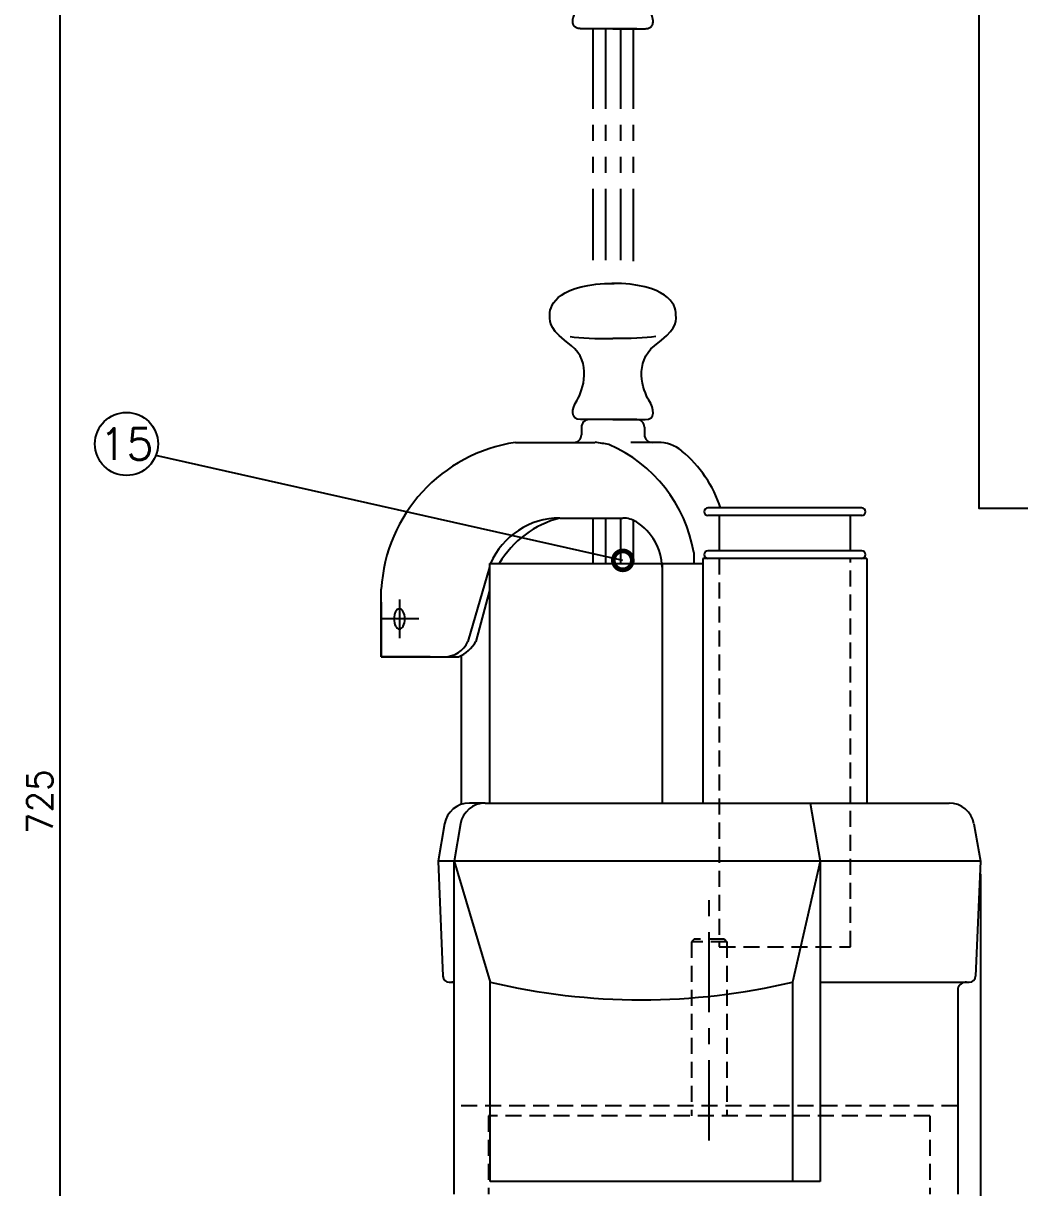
# Model space of a CAD drawing. Extents: x 115 to 2025, y 0 to 1377.
# Drawn here: x 794.6 to 1189.6, y 403.7 to 865.4 of the extents above; entities that cross this region are included whole.
import ezdxf
from ezdxf.enums import TextEntityAlignment as Align

# ---------------------------------------------------------------- set-up
doc = ezdxf.new("R2010")
doc.units = 0
doc.header["$PDMODE"] = 3
for name, pattern in [('CENTER', [50.8, 31.75, -6.35, 6.35, -6.35]), ('HIDDEN', [9.525, 6.35, -3.175]), ('PHANTOM', [63.5, 31.75, -6.35, 6.35, -6.35, 6.35, -6.35])]:
    doc.linetypes.add(name, pattern=pattern)
doc.layers.get('0').update_dxf_attribs({"linetype": 'CONTINUOUS'})
doc.layers.get('DEFPOINTS').update_dxf_attribs({"linetype": 'CONTINUOUS'})
doc.layers.add('DANMEN', color=7, linetype='CONTINUOUS')
doc.layers.add('SUNPOU', color=7, linetype='CONTINUOUS')
doc.styles.get("Standard").update_dxf_attribs({"font": 'romans.shx', "bigfont": 'extfont.shx'})
doc.dimstyles.get("Standard").update_dxf_attribs({"dimscale": 5, "dimtxt": 2, "dimasz": 3, "dimexe": 1, "dimexo": 1, "dimgap": 0.6, "dimtad": 3, "dimdec": 0, "dimzin": 0, "dimdsep": 46, "dimtxsty": 'STANDARD', "dimblk1": 'OPEN', "dimblk2": 'OPEN', "dimsah": 1, "dimcen": 1.5, "dimclrd": 7, "dimclre": 7, "dimclrt": 7, "dimadec": 0, "dimazin": 0, "dimtfac": 1, "dimtdec": 0, "dimtmove": 0, "dimatfit": 0, "dimldrblk": 'DOTSMALL', "dimfxl": 1, "dimtvp": 1, "dimtolj": 1, "dimtzin": 0, "dimarcsym": 0})

# ---------------------------------------------------------------- blocks, each defined once
blk = doc.blocks.new('_DotSmall')
at = {"color": 0, "linetype": 'ByBlock', "const_width": 0.5}
blk.add_lwpolyline([(-0.0625, 0, 1), (0.0625, 0, 1)], format="xyb", close=True, dxfattribs=at)
blk = doc.blocks.new('_OPEN')
at = {"color": 0, "linetype": 'ByBlock'}
for p, q in [((-1, 0.167), (0, 0)), ((0, 0), (-1, -0.167)), ((0, 0), (-1, 0))]:
    blk.add_line(p, q, dxfattribs=at)
blk = doc.blocks.new('*D25')
at = {"layer": 'DEFPOINTS', "color": 0}
for p in [(809.15, 917.24), (1028.83, 917.24), (845.46, 196.23)]:
    blk.add_point(p, dxfattribs=at)
at = {"layer": 'SUNPOU', "color": 7, "lineweight": -2}
for p, q in [((1023.83, 917.24), (804.15, 917.24)), ((809.15, 211.23), (809.15, 902.24)), ((840.46, 196.23), (804.15, 196.23))]:
    blk.add_line(p, q, dxfattribs=at)
at = {"layer": 'SUNPOU', "color": 7, "lineweight": -2, "xscale": 15, "yscale": 15, "zscale": 15}
for p, rotation in [((809.15, 917.24), 90), ((809.15, 196.23), 270)]:
    blk.add_blockref('_OPEN', p, dxfattribs=dict(at, rotation=rotation))
at = {"layer": 'SUNPOU', "color": 7, "insert": (801.15, 556.74), "char_height": 10, "attachment_point": 5, "rotation": 90}
blk.add_mtext('\\A1;725', dxfattribs=at)
blk = doc.blocks.new('*D30')
at = {"layer": 'DEFPOINTS', "color": 0}
for p in [(1174.05, 533.23), (866.36, 264.23), (1174.05, 98.11)]:
    blk.add_point(p, dxfattribs=at)
at = {"layer": 'SUNPOU', "color": 7, "lineweight": -2}
for p, q in [((1174.05, 528.23), (1174.05, 93.11)), ((866.36, 259.23), (866.36, 93.11)), ((881.36, 98.11), (1159.05, 98.11))]:
    blk.add_line(p, q, dxfattribs=at)
at = {"layer": 'SUNPOU', "color": 7, "lineweight": -2, "xscale": 15, "yscale": 15, "zscale": 15, "rotation": 180}
blk.add_blockref('_OPEN', (866.36, 98.11), dxfattribs=at)
at = {"layer": 'SUNPOU', "color": 7, "lineweight": -2, "xscale": 15, "yscale": 15, "zscale": 15}
blk.add_blockref('_OPEN', (1174.05, 98.11), dxfattribs=at)
at = {"layer": 'SUNPOU', "color": 7, "insert": (1030.13, 106.11), "char_height": 10, "attachment_point": 5}
blk.add_mtext('\\A1;310', dxfattribs=at)

msp = doc.modelspace()

# ---------------------------------------------------------------- linework, layer by layer
at = {"color": 4, "linetype": 'PHANTOM'}
for p, q in [((1028.37, 863.23), (1015.56, 863.23)), ((1037.87, 863.23), (1018.87, 863.23)), ((1020.37, 863.23), (1020.37, 771.46)), ((1025.37, 863.23), (1025.37, 771.46)), ((1028.37, 863.23), (1041.19, 863.23)), ((1031.37, 863.23), (1031.37, 771.46)), ((1036.37, 863.23), (1036.37, 771.04))]:
    msp.add_line(p, q, dxfattribs=at)
at = {"color": 2}
for p, q in [((1028.37, 708.23), (1015.56, 708.23)), ((1037.87, 708.23), (1018.87, 708.23)), ((1028.37, 708.23), (1041.19, 708.23)), ((1015.87, 705.23), (1015.87, 702.23)), ((1040.87, 705.23), (1040.87, 702.23)), ((989.75, 699.23), (1021.31, 699.23)), ((1046.13, 699.23), (1035.47, 699.23)), ((1127.05, 673.23), (1066.05, 673.23)), ((1127.05, 670.23), (1066.05, 670.23)), ((1070.55, 670.23), (1070.55, 656.23)), ((1070.55, 670.23), (1070.55, 656.23)), ((1122.55, 656.23), (1122.55, 670.23)), ((1007.33, 669.23), (1032.34, 669.23)), ((1020.37, 669.23), (1020.37, 651.23)), ((1025.37, 669.23), (1025.37, 651.23)), ((1031.37, 669.15), (1031.37, 651.23)), ((1036.37, 668.38), (1036.37, 651.23)), ((1060.42, 655.54), (1060.42, 651.23)), ((1127.05, 656.23), (1066.05, 656.23)), ((979.39, 651.23), (979.39, 556.23)), ((979.39, 651.23), (1064.05, 651.23)), ((1047.88, 651.23), (1047.88, 556.23)), ((1047.88, 651.23), (1047.88, 649.75)), ((1064.05, 653.23), (1064.05, 556.23)), ((1129.05, 653.23), (1064.05, 653.23)), ((1129.05, 653.23), (1129.05, 556.23)), ((979.39, 649.81), (970.81, 620.32)), ((936.51, 614.23), (936.51, 641.04)), ((979.39, 640.49), (974.06, 620.3)), ((936.51, 635.89), (936.51, 614.23)), ((936.51, 614.23), (967.15, 614.23)), ((955.85, 614.23), (936.51, 614.23)), ((968.2, 614.73), (968.2, 555.68)), ((977.77, 556.23), (971.46, 556.23)), ((977.77, 556.23), (1161.64, 556.23)), ((1106.55, 556.23), (1110.55, 533.23)), ((961.61, 547.94), (959.05, 533.23)), ((967.92, 547.94), (965.36, 533.23)), ((1171.49, 547.94), (1174.05, 533.23)), ((1174.05, 533.23), (959.05, 533.23)), ((959.05, 533.23), (960.95, 487.63)), ((965.36, 533.23), (979.68, 485.23)), ((965.36, 401.23), (965.36, 533.23)), ((1110.55, 533.23), (1099.57, 485.23)), ((1110.55, 533.23), (1110.55, 406.23)), ((1174.05, 533.23), (1172.15, 487.63)), ((963.45, 485.23), (965.36, 485.23)), ((979.68, 406.23), (979.68, 485.23)), ((1099.57, 485.23), (1099.57, 406.23)), ((1110.55, 485.23), (1169.65, 485.23)), ((1165.05, 482.73), (1165.05, 401.23)), ((1110.55, 406.23), (979.68, 406.23))]:
    msp.add_line(p, q, dxfattribs=at)
msp.add_lwpolyline([(1173.63, 919.13), (1584.7, 919.13), (1584.7, 673.03), (1173.63, 673.03)], close=True, dxfattribs=at)
for centre, radius, start, end in [((1018.87, 705.23), 3, 90, 180), ((1037.87, 705.23), 3, 0, 90), ((1012.87, 702.23), 3, 270, 0), ((1043.87, 702.23), 3, 180, 270), ((998.94, 637.37), 62.53, 98.4508, 176.6439), ((1013.71, 637.24), 62.46, 77.9027, 83.0083), ((1004.17, 645.92), 57.07, 9.7069, 66.6455), ((1046.4, 684.85), 14.38, 49.6083, 91.0911), ((1024.46, 658.02), 49.03, 18.0671, 50.4006), ((1066.05, 671.73), 1.5, 90, 270), ((1127.05, 671.73), 1.5, 270, 90), ((1007.33, 639.23), 30, 90, 156.4218), ((1017.19, 631.03), 39.45, 104.4678, 149.2018), ((1032.34, 659.23), 10, 57.7859, 90), ((1026, 649.17), 21.89, 1.5238, 57.7859), ((1066.05, 654.73), 1.5, 90, 270), ((1127.05, 654.73), 1.5, 270, 90), ((961.6, 624.23), 10, 270, 336.9915), ((961.42, 627.71), 14.65, 293.0407, 329.6071), ((971.46, 546.23), 10, 90, 170.1342), ((977.77, 546.23), 10, 90, 170.1342), ((1161.64, 546.23), 10, 9.8658, 90), ((963.45, 487.73), 2.5, 182.3859, 270), ((964.55, 482.73), 2.5, 71.2167, 90), ((1039.62, 738.4), 260.17, 256.6791, 283.3209), ((1168.42, 481.71), 3.52, 87.9322, 163.1432), ((1169.65, 487.73), 2.5, 270, 357.6141)]:
    msp.add_arc(centre, radius, start, end, dxfattribs=at)
at = {"color": 2, "extrusion": (0, 0, -1)}
msp.add_ellipse((943.72, 629.23), major_axis=(0, 4), ratio=0.540941, dxfattribs=at)
at = {"color": 4, "linetype": 'PHANTOM'}
for points in [[(1015.56, 863.23), (1011.44, 863.23), (1011.89, 867.35), (1014.18, 871.01), (1016.47, 874.67), (1020.13, 886.12), (1011.89, 892.53), (1003.65, 898.93), (1003.2, 900.77), (1003.37, 904.88), (1003.2, 909), (1007.32, 917.24), (1028.83, 917.24)], [(1041.19, 863.23), (1045.31, 863.23), (1044.85, 867.35), (1042.56, 871.01), (1040.27, 874.67), (1036.61, 886.12), (1044.85, 892.53), (1053.09, 898.93), (1053.55, 900.77), (1053.37, 904.88), (1053.55, 909), (1049.43, 917.24), (1027.91, 917.24)]]:
    msp.add_open_spline(points, degree=3, knots=[0, 0, 0, 0, 1, 1, 1, 2, 2, 2, 3, 3, 3, 4, 4, 4, 4], dxfattribs=at)
at = {"color": 2}
for points in [[(1015.56, 708.23), (1011.44, 708.23), (1011.89, 712.35), (1014.18, 716.01), (1016.47, 719.67), (1020.13, 731.12), (1011.89, 737.53), (1003.65, 743.93), (1003.2, 745.77), (1003.37, 749.88), (1003.2, 754), (1007.32, 762.24), (1028.83, 762.24)], [(1041.19, 708.23), (1045.31, 708.23), (1044.85, 712.35), (1042.56, 716.01), (1040.27, 719.67), (1036.61, 731.12), (1044.85, 737.53), (1053.09, 743.93), (1053.55, 745.77), (1053.37, 749.88), (1053.55, 754), (1049.43, 762.24), (1027.91, 762.24)]]:
    msp.add_open_spline(points, degree=3, knots=[0, 0, 0, 0, 1, 1, 1, 2, 2, 2, 3, 3, 3, 4, 4, 4, 4], dxfattribs=at)
for points in [[(1011.44, 741.19), (1015.37, 740.53), (1021.91, 740.29), (1028.37, 740.42)], [(1045.31, 741.19), (1041.38, 740.53), (1034.83, 740.29), (1028.37, 740.42)]]:
    msp.add_open_spline(points, degree=3, dxfattribs=at)
at = {"layer": 'DANMEN', "color": 4, "linetype": 'HIDDEN'}
for p, q in [((1070.55, 653.23), (1070.55, 499.23)), ((1122.55, 499.23), (1122.55, 653.23)), ((1060.55, 502.23), (1059.55, 501.23)), ((1059.55, 501.23), (1059.55, 432.23)), ((1073.55, 501.23), (1059.55, 501.23)), ((1072.55, 502.23), (1060.55, 502.23)), ((1070.55, 499.23), (1122.55, 499.23)), ((1072.55, 502.23), (1073.55, 501.23)), ((1073.55, 501.23), (1073.55, 432.23)), ((1154.05, 432.23), (979.05, 432.23)), ((979.05, 432.23), (979.05, 401.23)), ((1154.05, 432.23), (1154.05, 401.23))]:
    msp.add_line(p, q, dxfattribs=at)
at = {"layer": 'DANMEN', "color": 4, "linetype": 'CENTER'}
for p, q in [((943.72, 636.9), (943.72, 621.56)), ((951.38, 629.23), (936.05, 629.23)), ((1066.55, 422.48), (1066.55, 519.48))]:
    msp.add_line(p, q, dxfattribs=at)
at = {"layer": 'DANMEN', "color": 2, "linetype": 'HIDDEN'}
msp.add_line((1165.05, 436.23), (965.36, 436.23), dxfattribs=at)
at = {"layer": 'SUNPOU'}
msp.add_circle((835.5, 698.59), 12.5, dxfattribs=at)

# ---------------------------------------------------------------- texts
msp.add_text('15', height=12.5, dxfattribs=at).set_placement((835.5, 698.59), align=Align.MIDDLE)

# ---------------------------------------------------------------- dimensions: what is measured, and where the dimension line sits
at = {"layer": 'SUNPOU', "color": 2}
dim = msp.add_linear_dim(base=(809.15, 917.24), p1=(845.46, 196.23), p2=(1028.83, 917.24), angle=90, text='725', dimstyle='STANDARD', dxfattribs=at)
dim.commit()
dim.dimension.update_dxf_attribs({"geometry": '*D25', "text_midpoint": (801.15, 556.74)})
dim = msp.add_linear_dim(base=(1174.05, 98.11), p1=(866.36, 264.23), p2=(1174.05, 533.23), text='310', dimstyle='STANDARD', override={"dimtmove": 0, "dimarcsym": 1}, dxfattribs=at)
dim.commit()
dim.dimension.update_dxf_attribs({"geometry": '*D30', "text_midpoint": (1030.13, 98.11), "dimtype": 160})

# ---------------------------------------------------------------- leaders
at = {"layer": 'SUNPOU'}
msp.add_leader([(1032.29, 652.44), (847.15, 694.06)], dimstyle='STANDARD', dxfattribs=at)

doc.saveas('drawing.dxf')
